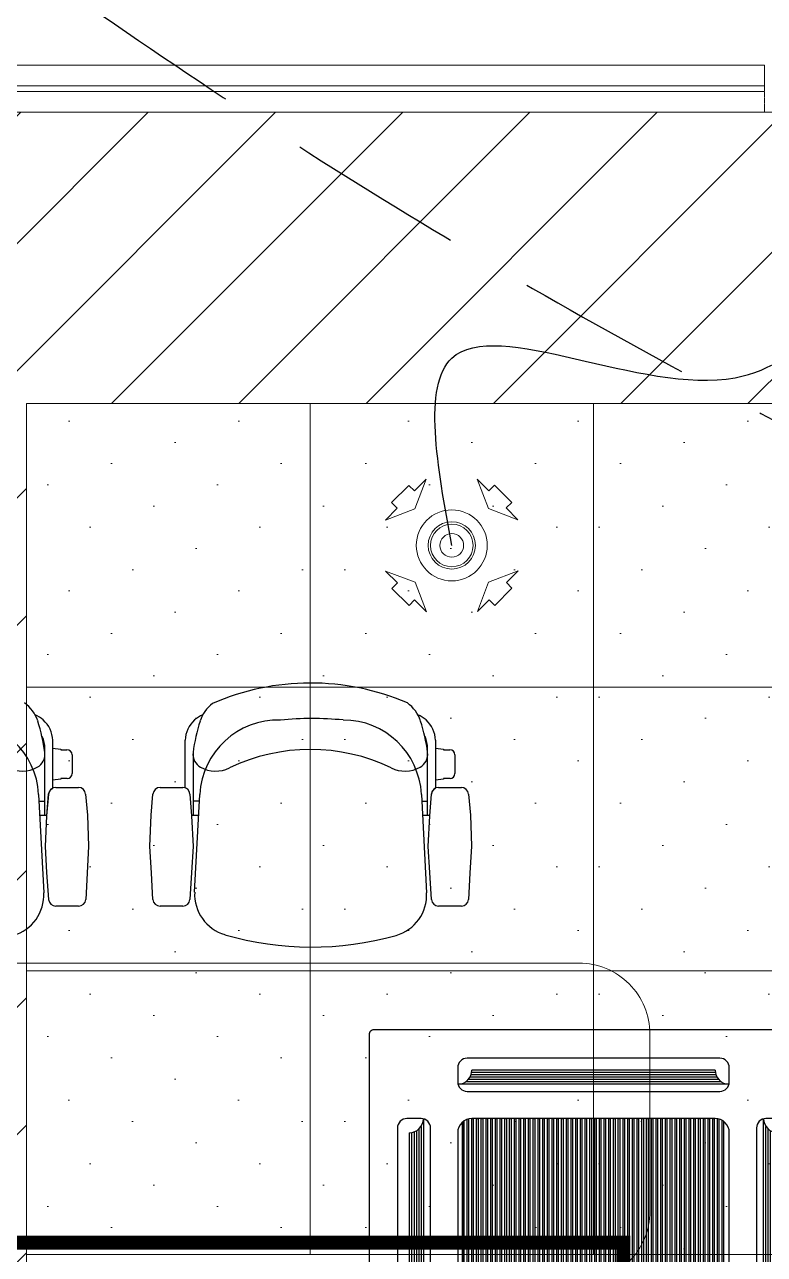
# Model space of a CAD drawing. Header units: millimetres. Extents: x 148480 to 578986, y 39883 to 155062.
# Drawn here: x 219922 to 221488, y 64152 to 66754 of the extents above; entities that cross this region are included whole.
import ezdxf

# ---------------------------------------------------------------- set-up
doc = ezdxf.new("R2010")
doc.units = ezdxf.units.MM
for name, pattern in [('CENTER', [2, 1.25, -0.25, 0.25, -0.25]), ('CONTINOUS', [0]), ('HIDDEN', [0.375, 0.25, -0.125])]:
    doc.linetypes.add(name, pattern=pattern)
for name, color, linetype, lineweight in [('A-GLAZ', 140, 'Continuous', 18), ('I-DT-METL', 4, 'Continuous', 20), ('ID-MODULAR', 44, 'Continuous', 9), ('M HVAC EXHAUST DIFFUSER', 1, 'Continuous', 15), ('M HVAC FD', 4, 'Continuous', 9)]:
    doc.layers.add(name, color=color, linetype=linetype, lineweight=lineweight)
for name, color, linetype in [('AC-RA-DIFFUSER', 6, 'Continuous'), ('ceilings', 253, 'Continuous'), ('CEN', 252, 'CENTER'), ('Flooring', 44, 'Continuous'), ('Hatch 01_UC', 7, 'Continuous'), ('I - MODULAR', 44, 'Continuous'), ('Layer2', 4, 'Continuous'), ('Layer4', 6, 'Continuous'), ('M-HVAC VRV PIPE', 4, 'Continuous'), ('M-HVAC-SUPPLY AIR DUCT', 4, 'Continuous')]:
    doc.layers.add(name, color=color, linetype=linetype)
doc.layers.add('ceiling', color=7, linetype='Continuous', lineweight=5, true_color=0x560d91)

# ---------------------------------------------------------------- blocks, each defined once
blk = doc.blocks.new('GFC1')
at = {"layer": 'A-GLAZ', "color": 8, "linetype": 'CONTINOUS', "lineweight": 13, "ltscale": 0.5}
for p, q in [((292078.4, 67654.6, 0), (294120.8, 67654.5, 0)), ((292078.4, 67554.6, 0), (294120.8, 67554.5, 0))]:
    blk.add_line(p, q, dxfattribs=at)
at = {"layer": 'A-GLAZ', "color": 8}
for p, q in [((292078.4, 67610.6, 0), (294120.8, 67610.5, 0)), ((292078.4, 67598.6, 0), (294120.8, 67598.5, 0))]:
    blk.add_line(p, q, dxfattribs=at)
at = {"layer": 'CEN', "color": 8, "linetype": 'HIDDEN', "lineweight": 0, "ltscale": 1500}
blk.add_lwpolyline([(293822.1, 62893.3), (293822.1, 65163.3), (291552.1, 65163.3)], dxfattribs=at)
at = {"layer": 'Flooring', "color": 8, "linetype": 'HIDDEN', "ltscale": 1500}
blk.add_arc((300007.7, 78255.1), 12777.8, 229.90697, 79.60318, dxfattribs=at)
at = {"layer": 'I - MODULAR', "color": 8}
for p, q in [((292614.1, 66226.1), (292614.1, 66124.4)), ((292894.6, 66125.4), (292894.6, 66226.1)), ((293424.5, 66226.1), (293424.5, 66124.4)), ((292597.5, 66066.7), (292597.5, 66208.2)), ((292614.1, 66209.4), (292631.1, 66207.2)), ((292631.1, 66207.2), (292631.1, 66205.9)), ((292631.1, 66205.9), (292644.4, 66205.9)), ((292655.2, 66195.1), (292655.2, 66155.5)), ((292911.3, 66200.1), (292911.3, 66066.7)), ((293407.8, 66066.7), (293407.8, 66208.2)), ((293424.5, 66209.4), (293441.5, 66207.2)), ((293441.5, 66207.2), (293441.5, 66205.9)), ((293441.5, 66205.9), (293454.8, 66205.9)), ((293465.5, 66195.1), (293465.5, 66155.5)), ((292631.1, 66143.8), (292614.1, 66141.7)), ((292631.1, 66145.3), (292631.1, 66143.8)), ((292645, 66145.3), (292631.1, 66145.3)), ((293441.5, 66143.8), (293424.5, 66141.7)), ((293441.5, 66145.3), (293441.5, 66143.8)), ((293455.4, 66145.3), (293441.5, 66145.3)), ((292584.4, 66111.6), (292595.4, 65903.5)), ((292601.8, 66066.1), (292605.4, 66112.2)), ((292602.1, 66066.1), (292605.7, 66112.2)), ((292605.4, 66112.2), (292607.8, 66119)), ((292607.8, 66119), (292615, 66125.1)), ((292614.1, 66124.4), (292607.8, 66119)), ((292620.7, 66126.2), (292668.9, 66126.2)), ((292683.9, 66112.3), (292688, 66067.4)), ((292822.3, 66067.4), (292826.4, 66112.3)), ((292841.5, 66126.2), (292889.7, 66126.2)), ((292904.7, 66112.2), (292908.2, 66066.1)), ((292904.7, 66112.2), (292908.2, 66066.1)), ((292914.7, 65904.8), (292925.6, 66111.6)), ((293394.8, 66111.6), (293405.7, 65903.5)), ((293412.2, 66066.1), (293415.7, 66112.2)), ((293412.5, 66066.1), (293416, 66112.2)), ((293415.7, 66112.2), (293418.2, 66119)), ((293418.2, 66119), (293425.4, 66125.1)), ((293424.5, 66124.4), (293418.2, 66119)), ((293431, 66126.2), (293479.2, 66126.2)), ((293494.3, 66112.3), (293498.4, 66067.4)), ((292585.2, 66097.5), (292597.5, 66097.5)), ((292924.8, 66097.5), (292911.3, 66097.5)), ((293395.5, 66097.5), (293407.8, 66097.5)), ((292601.6, 66066.7), (292586.8, 66066.7)), ((292599, 66001), (292602.1, 66066.1)), ((292688, 66067.4), (292690.3, 66002)), ((292820.1, 66002), (292822.3, 66067.4)), ((292923.2, 66066.7), (292908.2, 66066.7)), ((292908.2, 66066.1), (292911.4, 66001)), ((293411.9, 66066.7), (293397.2, 66066.7)), ((293409.3, 66001), (293412.5, 66066.1)), ((293498.4, 66067.4), (293500.6, 66002)), ((292602.1, 65946.1), (292599, 66001)), ((292690.3, 66002), (292686.8, 65944.9)), ((292823.5, 65944.9), (292820.1, 66002)), ((292911.4, 66001), (292908.2, 65946.1)), ((293412.5, 65946.1), (293409.3, 66001)), ((293500.6, 66002), (293497.2, 65944.9)), ((292605.7, 65889.3), (292602.1, 65946.1)), ((292686.8, 65944.9), (292684, 65889.4)), ((292826.4, 65889.4), (292823.5, 65944.9)), ((292908.2, 65946.1), (292904.6, 65889.3)), ((293416.1, 65889.3), (293412.5, 65946.1)), ((293497.2, 65944.9), (293494.3, 65889.4)), ((292668.9, 65875.4), (292620.8, 65875.4)), ((292889.5, 65875.4), (292841.4, 65875.4)), ((293479.3, 65875.4), (293431.2, 65875.4))]:
    blk.add_line(p, q, dxfattribs=at)
for centre, radius, start, end in [((293160.2, 65827.1), 520, 66.7999, 113.5638), ((292509.2, 66242.8), 77.1, 18.1391, 53.8612), ((292999.5, 66242.8), 77.1, 127.7575, 161.8612), ((293319.6, 66242.8), 77.1, 18.1391, 53.8612), ((292418.6, 66102.9), 166, 3.004, 90.0001), ((292553.5, 66223.9), 60.7, 47.8644, 67.4334), ((292242.3, 66155.3), 357.9, 7.1816, 18.1391), ((292553.5, 66223.9), 60.7, 2.0922, 47.8644), ((292955.3, 66223.9), 60.7, 132.1358, 177.908), ((293266.4, 66155.3), 357.9, 161.8612, 172.8186), ((293266.4, 66155.3), 357.9, 161.8612, 172.8186), ((292955.3, 66223.9), 60.7, 112.5668, 132.1358), ((293091.4, 66102.9), 166, 88.3126, 176.9963), ((293163, 65588.5), 683.6, 84.4607, 95.6017), ((293229, 66102.9), 166, 3.004, 90.0001), ((293363.8, 66223.9), 60.7, 47.8644, 67.4334), ((293052.7, 66155.3), 357.9, 7.1816, 18.1391), ((293363.8, 66223.9), 60.7, 2.0922, 47.8644), ((292534.6, 66208.7), 62.9, 359.5334, 23.7471), ((292534.6, 66208.7), 62.9, 359.5334, 23.7471), ((293344.9, 66208.7), 62.9, 359.5334, 23.7471), ((293344.9, 66208.7), 62.9, 359.5334, 23.7471), ((292566.7, 66196.2), 31, 298.39, 7.1816), ((292644.4, 66195.1), 10.8, 0.0001, 90.0001), ((292942, 66196.2), 31, 172.8186, 241.6102), ((293159.6, 65813.2), 393.5, 64.212, 115.7882), ((293377.1, 66196.2), 31, 298.39, 7.1816), ((293454.8, 66195.1), 10.8, 0.0001, 90.0001), ((292549.6, 66227.9), 67, 244.212, 298.39), ((292959.2, 66227.9), 67, 241.6102, 295.7882), ((293359.9, 66227.9), 67, 244.212, 298.39), ((292645, 66155.5), 10.2, 270.0001, 0.0001), ((293455.4, 66155.5), 10.2, 270.0001, 0.0001), ((292620.7, 66111.2), 15.1, 90.0001, 176.0604), ((292668.9, 66111.1), 15.1, 4.6181, 90.0001), ((292841.5, 66111.1), 15.1, 90.0001, 175.3821), ((292889.7, 66111.2), 15.1, 3.9399, 90.0001), ((292889.7, 66111.2), 15.1, 3.9399, 70.8234), ((293431, 66111.2), 15.1, 90.0001, 176.0604), ((293479.2, 66111.1), 15.1, 4.6181, 90.0001), ((292506.6, 65898.9), 88.9, 285.7056, 3.004), ((293003.5, 65900.2), 88.9, 176.9963, 253.8263), ((293316.9, 65898.9), 88.9, 285.7056, 3.004), ((292620.5, 65890.3), 14.9, 183.6041, 271.0652), ((292669.3, 65890.1), 14.7, 268.707, 357.0615), ((292841.1, 65890.1), 14.7, 182.9388, 271.2932), ((292889.8, 65890.3), 14.9, 268.9351, 356.3961), ((293430.9, 65890.3), 14.9, 183.6041, 271.0652), ((293479.6, 65890.1), 14.7, 268.707, 357.0615), ((293162.5, 66448.2), 659.6, 253.8263, 285.7056)]:
    blk.add_arc(centre, radius, start, end, dxfattribs=at)
at = {"layer": 'I-DT-METL', "color": 8, "linetype": 'HIDDEN', "lineweight": 13, "ltscale": 0.1}
blk.add_line((294120.8, 67554.5, 0), (294120.8, 67654.5, 0), dxfattribs=at)
at = {"layer": 'ID-MODULAR', "color": 8}
blk.add_lwpolyline([(291778.4, 65079.6), (291778.4, 65754.6), (293728.4, 65754.6, -0.414214), (293878.4, 65604.6), (293878.4, 65229.6, -0.414214), (293728.4, 65079.6)], format="xyb", close=True, dxfattribs=at)
blk = doc.blocks.new('GRID')
at = {"layer": 'ceilings', "lineweight": 5}
h = blk.add_hatch(dxfattribs=at)
h.set_pattern_fill('DOTS', color=8, scale=80, angle=45)
h.paths.add_polyline_path([(56229.9, 61282.6), (56229.9, 61882.6), (56829.9, 61882.6), (56829.9, 61282.6)])
at = {"layer": 'ceilings', "color": 8, "lineweight": 5}
blk.add_lwpolyline([(56229.9, 61282.6), (56229.9, 61882.6), (56829.9, 61882.6), (56829.9, 61282.6)], close=True, dxfattribs=at)
blk = doc.blocks.new('celling')
at = {"layer": 'Hatch 01_UC', "linetype": 'Continuous', "lineweight": 0, "transparency": 33554597}
h = blk.add_hatch(dxfattribs=at)
h.set_pattern_fill('ANSI31', color=8, scale=60, angle=180)
h.set_pattern_definition([(225, (368919.01, 87873.83), (134.70384, -134.70384), [])])
h.paths.add_polyline_path([(305309.5, 10289.4), (305309.5, 14521.9), (301748.2, 14521.9), (301748.2, 10621.9), (302080.7, 10621.9), (302079.1, 10289.4)])
h.paths.add_polyline_path([(304728.8, 10905.7), (302328.8, 10905.7), (302328.8, 13905.7), (304728.8, 13905.7)], flags=16)
at = {"layer": 'ceiling', "color": 8, "linetype": 'Continuous'}
blk.add_lwpolyline([(305309.5, 10289.4), (305309.5, 14521.9), (301748.2, 14521.9), (301748.2, 10621.9), (302080.7, 10621.9), (302079.1, 10289.4), (305309.5, 10289.4)], dxfattribs=at)
at = {"layer": 'Hatch 01_UC', "color": 8, "linetype": 'Continuous', "lineweight": 0}
blk.add_lwpolyline([(304728.8, 10905.7), (302328.8, 10905.7), (302328.8, 13905.7), (304728.8, 13905.7)], close=True, dxfattribs=at)
at = {"layer": 'ceilings'}
for p, rotation in [((364211.4, -42924.2), 89.99999999999999), ((365411.4, -42924.2), 89.99999999999999), ((364211.4, -43524.2), 89.99999999999999), ((365411.4, -43524.2), 89.99999999999999), ((241646.2, 68935.5), 270)]:
    blk.add_blockref('GRID', p, dxfattribs=dict(at, rotation=rotation))
at = {"layer": 'ceilings', "xscale": -1}
for p, rotation in [((241646.2, -42924.2), 270), ((241646.2, -43524.2), 270), ((364211.4, 68935.5), 89.99999999999986), ((365411.4, 68935.5), 89.99999999999986)]:
    blk.add_blockref('GRID', p, dxfattribs=dict(at, rotation=rotation))
blk = doc.blocks.new('BEAM')
at = {"layer": 'CEN', "color": 11, "linetype": 'HIDDEN', "lineweight": 0, "ltscale": 1500, "const_width": 30}
blk.add_lwpolyline([(353822.1, 62893.3), (353822.1, 65163.3), (351552.1, 65163.3)], dxfattribs=at)
blk = doc.blocks.new('BEE')
at = {"layer": 'M-HVAC VRV PIPE', "linetype": 'Continuous'}
blk.add_blockref('BEAM', (0, 0), dxfattribs=at)
blk = doc.blocks.new('RAD 150')
at = {"layer": 'M HVAC EXHAUST DIFFUSER', "color": 3}
for points in [[(-25.7, 153.9), (25.7, 153.9), (25.7, 137.2), (60.9, 137.2), (0, 110), (-60.9, 137.2), (-25.7, 137.2)], [(-153.9, -25.7), (-153.9, 25.7), (-137.2, 25.7), (-137.2, 60.9), (-110, 0), (-137.2, -60.9), (-137.2, -25.7)], [(153.9, 25.7), (153.9, -25.7), (137.2, -25.7), (137.2, -60.9), (110, 0), (137.2, 60.9), (137.2, 25.7)], [(25.7, -153.9), (-25.7, -153.9), (-25.7, -137.2), (-60.9, -137.2), (0, -110), (60.9, -137.2), (25.7, -137.2)]]:
    blk.add_lwpolyline(points, close=True, dxfattribs=at)
for radius in [75, 50, 45, 25]:
    blk.add_circle((0, 0), radius, dxfattribs=at)
blk = doc.blocks.new('DLC - All Capacities')
at = {"color": 62}
for p, q in [((270.9, 365), (-270.9, 365)), ((265.1, 370), (-265.1, 370)), ((261.5, 375), (-261.5, 375)), ((259.2, 380), (-259.2, 380)), ((257.5, 385), (-257.9, 385)), ((257.5, 390), (-257.5, 390)), ((286.9, 360), (-286.9, 360)), ((-360, 286.9), (-360, -286.9)), ((360, -286.9), (360, 286.9)), ((-375, 261.5), (-375, -261.5)), ((-370, 265.1), (-370, -265.1)), ((-365, 270.9), (-365, -270.9)), ((365, -270.9), (365, 270.9)), ((370, -265.1), (370, 265.1)), ((375, -261.5), (375, 261.5)), ((-390, 257.5), (-390, -257.5)), ((-385, 257.5), (-385, -257.9)), ((-380, 259.2), (-380, -259.2)), ((380, -259.2), (380, 259.2)), ((385, -257.5), (385, 257.9)), ((390, -257.5), (390, 257.5)), ((-286.9, -360), (286.9, -360)), ((-270.9, -365), (270.9, -365)), ((-265.1, -370), (265.1, -370)), ((-261.5, -375), (261.5, -375)), ((-259.2, -380), (259.2, -380)), ((-257.5, -385), (257.9, -385)), ((-257.5, -390), (257.5, -390))]:
    blk.add_line(p, q, dxfattribs=at)
at = {"color": 4}
for p, q in [((-277.5, -279.9), (-277.5, 279.9)), ((-274.5, -282.2), (-274.5, 282.2))]:
    blk.add_line(p, q, dxfattribs=at)
for points in [[(-465, -475), (465, -475, 0.414214), (475, -465), (475, 465, 0.414214), (465, 475), (-465, 475, 0.414214), (-475, 465), (-475, -465, 0.414214)], [(-287.5, 395), (-287.5, 365, 0.414214), (-267.5, 345), (267.5, 345, 0.414214), (287.5, 365), (287.5, 395, 0.414214), (267.5, 415), (-267.5, 415, 0.414214)], [(-395, -287.5), (-365, -287.5, 0.414214), (-345, -267.5), (-345, 267.5, 0.414214), (-365, 287.5), (-395, 287.5, 0.414214), (-415, 267.5), (-415, -267.5, 0.414214)], [(-257.5, -287.5), (257.5, -287.5, 0.414214), (287.5, -257.5), (287.5, 257.5, 0.414214), (257.5, 287.5), (-257.5, 287.5, 0.414214), (-287.5, 257.5), (-287.5, -257.5, 0.414214)], [(395, 287.5), (365, 287.5, 0.414214), (345, 267.5), (345, -267.5, 0.414214), (365, -287.5), (395, -287.5, 0.414214), (415, -267.5), (415, 267.5, 0.414214)], [(287.5, -395), (287.5, -365, 0.414214), (267.5, -345), (-267.5, -345, 0.414214), (-287.5, -365), (-287.5, -395, 0.414214), (-267.5, -415), (267.5, -415, 0.414214)]]:
    blk.add_lwpolyline(points, format="xyb", close=True, dxfattribs=at)
for points in [[(-264.5, 286.7), (-264.5, -286.7)], [(262.5, -287.1), (262.5, 287.1)], [(265.5, 286.4), (265.5, -286.4)], [(-277.5, -279.9), (-277.5, 279.9)], [(-274.5, 282.2), (-274.5, -282.2)], [(-267.5, -285.8), (-267.5, 285.8)], [(272.5, -283.5), (272.5, 283.5)], [(275.5, 281.5), (275.5, -281.5)]]:
    blk.add_lwpolyline(points, dxfattribs=at)
for points in [[(-257.5, 287.5), (-254.5, 287.5), (-254.5, -287.5), (-257.5, -287.5)], [(-247.5, 287.5), (-244.5, 287.5), (-244.5, -287.5), (-247.5, -287.5)], [(-237.5, 287.5), (-234.5, 287.5), (-234.5, -287.5), (-237.5, -287.5)], [(-227.5, 287.5), (-224.5, 287.5), (-224.5, -287.5), (-227.5, -287.5)], [(-217.5, 287.5), (-214.5, 287.5), (-214.5, -287.5), (-217.5, -287.5)], [(-207.5, 287.5), (-204.5, 287.5), (-204.5, -287.5), (-207.5, -287.5)], [(-197.5, 287.5), (-194.5, 287.5), (-194.5, -287.5), (-197.5, -287.5)], [(-187.5, 287.5), (-184.5, 287.5), (-184.5, -287.5), (-187.5, -287.5)], [(-177.5, 287.5), (-174.5, 287.5), (-174.5, -287.5), (-177.5, -287.5)], [(-167.5, 287.5), (-164.5, 287.5), (-164.5, -287.5), (-167.5, -287.5)], [(-157.5, 287.5), (-154.5, 287.5), (-154.5, -287.5), (-157.5, -287.5)], [(-147.5, 287.5), (-144.5, 287.5), (-144.5, -287.5), (-147.5, -287.5)], [(-137.5, 287.5), (-134.5, 287.5), (-134.5, -287.5), (-137.5, -287.5)], [(-127.5, 287.5), (-124.5, 287.5), (-124.5, -287.5), (-127.5, -287.5)], [(-117.5, 287.5), (-114.5, 287.5), (-114.5, -287.5), (-117.5, -287.5)], [(-107.5, 287.5), (-104.5, 287.5), (-104.5, -287.5), (-107.5, -287.5)], [(-97.5, 287.5), (-94.5, 287.5), (-94.5, -287.5), (-97.5, -287.5)], [(-87.5, 287.5), (-84.5, 287.5), (-84.5, -287.5), (-87.5, -287.5)], [(-77.5, 287.5), (-74.5, 287.5), (-74.5, -287.5), (-77.5, -287.5)], [(-67.5, 287.5), (-64.5, 287.5), (-64.5, -287.5), (-67.5, -287.5)], [(-57.5, 287.5), (-54.5, 287.5), (-54.5, -287.5), (-57.5, -287.5)], [(-47.5, 287.5), (-44.5, 287.5), (-44.5, -287.5), (-47.5, -287.5)], [(-37.5, 287.5), (-34.5, 287.5), (-34.5, -287.5), (-37.5, -287.5)], [(-27.5, 287.5), (-24.5, 287.5), (-24.5, -287.5), (-27.5, -287.5)], [(-17.5, 287.5), (-14.5, 287.5), (-14.5, -287.5), (-17.5, -287.5)], [(-7.5, 287.5), (-4.5, 287.5), (-4.5, -287.5), (-7.5, -287.5)], [(2.5, 287.5), (5.5, 287.5), (5.5, -287.5), (2.5, -287.5)], [(12.5, 287.5), (15.5, 287.5), (15.5, -287.5), (12.5, -287.5)], [(22.5, 287.5), (25.5, 287.5), (25.5, -287.5), (22.5, -287.5)], [(32.5, 287.5), (35.5, 287.5), (35.5, -287.5), (32.5, -287.5)], [(42.5, 287.5), (45.5, 287.5), (45.5, -287.5), (42.5, -287.5)], [(52.5, 287.5), (55.5, 287.5), (55.5, -287.5), (52.5, -287.5)], [(62.5, 287.5), (65.5, 287.5), (65.5, -287.5), (62.5, -287.5)], [(72.5, 287.5), (75.5, 287.5), (75.5, -287.5), (72.5, -287.5)], [(82.5, 287.5), (85.5, 287.5), (85.5, -287.5), (82.5, -287.5)], [(92.5, 287.5), (95.5, 287.5), (95.5, -287.5), (92.5, -287.5)], [(102.5, 287.5), (105.5, 287.5), (105.5, -287.5), (102.5, -287.5)], [(112.5, 287.5), (115.5, 287.5), (115.5, -287.5), (112.5, -287.5)], [(122.5, 287.5), (125.5, 287.5), (125.5, -287.5), (122.5, -287.5)], [(132.5, 287.5), (135.5, 287.5), (135.5, -287.5), (132.5, -287.5)], [(142.5, 287.5), (145.5, 287.5), (145.5, -287.5), (142.5, -287.5)], [(152.5, 287.5), (155.5, 287.5), (155.5, -287.5), (152.5, -287.5)], [(162.5, 287.5), (165.5, 287.5), (165.5, -287.5), (162.5, -287.5)], [(172.5, 287.5), (175.5, 287.5), (175.5, -287.5), (172.5, -287.5)], [(182.5, 287.5), (185.5, 287.5), (185.5, -287.5), (182.5, -287.5)], [(192.5, 287.5), (195.5, 287.5), (195.5, -287.5), (192.5, -287.5)], [(202.5, 287.5), (205.5, 287.5), (205.5, -287.5), (202.5, -287.5)], [(212.5, 287.5), (215.5, 287.5), (215.5, -287.5), (212.5, -287.5)], [(222.5, 287.5), (225.5, 287.5), (225.5, -287.5), (222.5, -287.5)], [(232.5, 287.5), (235.5, 287.5), (235.5, -287.5), (232.5, -287.5)], [(242.5, 287.5), (245.5, 287.5), (245.5, -287.5), (242.5, -287.5)], [(252.5, 287.5), (255.5, 287.5), (255.5, -287.5), (252.5, -287.5)]]:
    blk.add_lwpolyline(points, close=True, dxfattribs=at)
at = {"color": 62}
for centre, start, end in [((-287.5, 390), 271.213, 0.0128), ((287.5, 390), 179.9872, 268.787), ((-390, 287.5), 269.9872, 358.787), ((390, 287.5), 181.213, 270.0128), ((-390, -287.5), 1.213, 90.0128), ((390, -287.5), 89.9872, 178.787), ((-287.5, -390), 359.9872, 88.787), ((287.5, -390), 91.213, 180.0128)]:
    blk.add_arc(centre, 30, start, end, dxfattribs=at)

msp = doc.modelspace()

# ---------------------------------------------------------------- block references
at = {"layer": 'Layer4', "linetype": 'Continuous', "rotation": 360}
msp.add_blockref('GFC1', (-72632.4, -986), dxfattribs=at)

# ---------------------------------------------------------------- next in the draw order: linework, layer by layer
at = {"layer": 'M-HVAC-SUPPLY AIR DUCT', "linetype": 'Continuous'}
msp.add_spline([(220826.6, 65652.3), (220826.6, 66048.4), (221426.6, 66007.1), (221757.3, 66339.3)], degree=3, dxfattribs=at)

# ---------------------------------------------------------------- next in the draw order: block references
at = {"layer": 'AC-RA-DIFFUSER', "rotation": 360}
msp.add_blockref('DLC - All Capacities', (221126.6, 64152.3), dxfattribs=at)
at = {"layer": 'Hatch 01_UC', "color": 252, "linetype": 'Continuous', "true_color": 0x939598, "rotation": 360}
msp.add_blockref('celling', (-82402.2, 52046.6), dxfattribs=at)
at = {"layer": 'Layer2', "linetype": 'Continuous', "rotation": 360}
msp.add_blockref('BEE', (-132632.4, -986), dxfattribs=at)
at = {"layer": 'M HVAC FD', "linetype": 'Continuous', "xscale": 1.001068918707225, "yscale": 1.001068918707225, "zscale": 1.001068918707225, "rotation": 135.1241973127499}
msp.add_blockref('RAD 150', (220826.6, 65652.3), dxfattribs=at)

doc.saveas('drawing.dxf')
